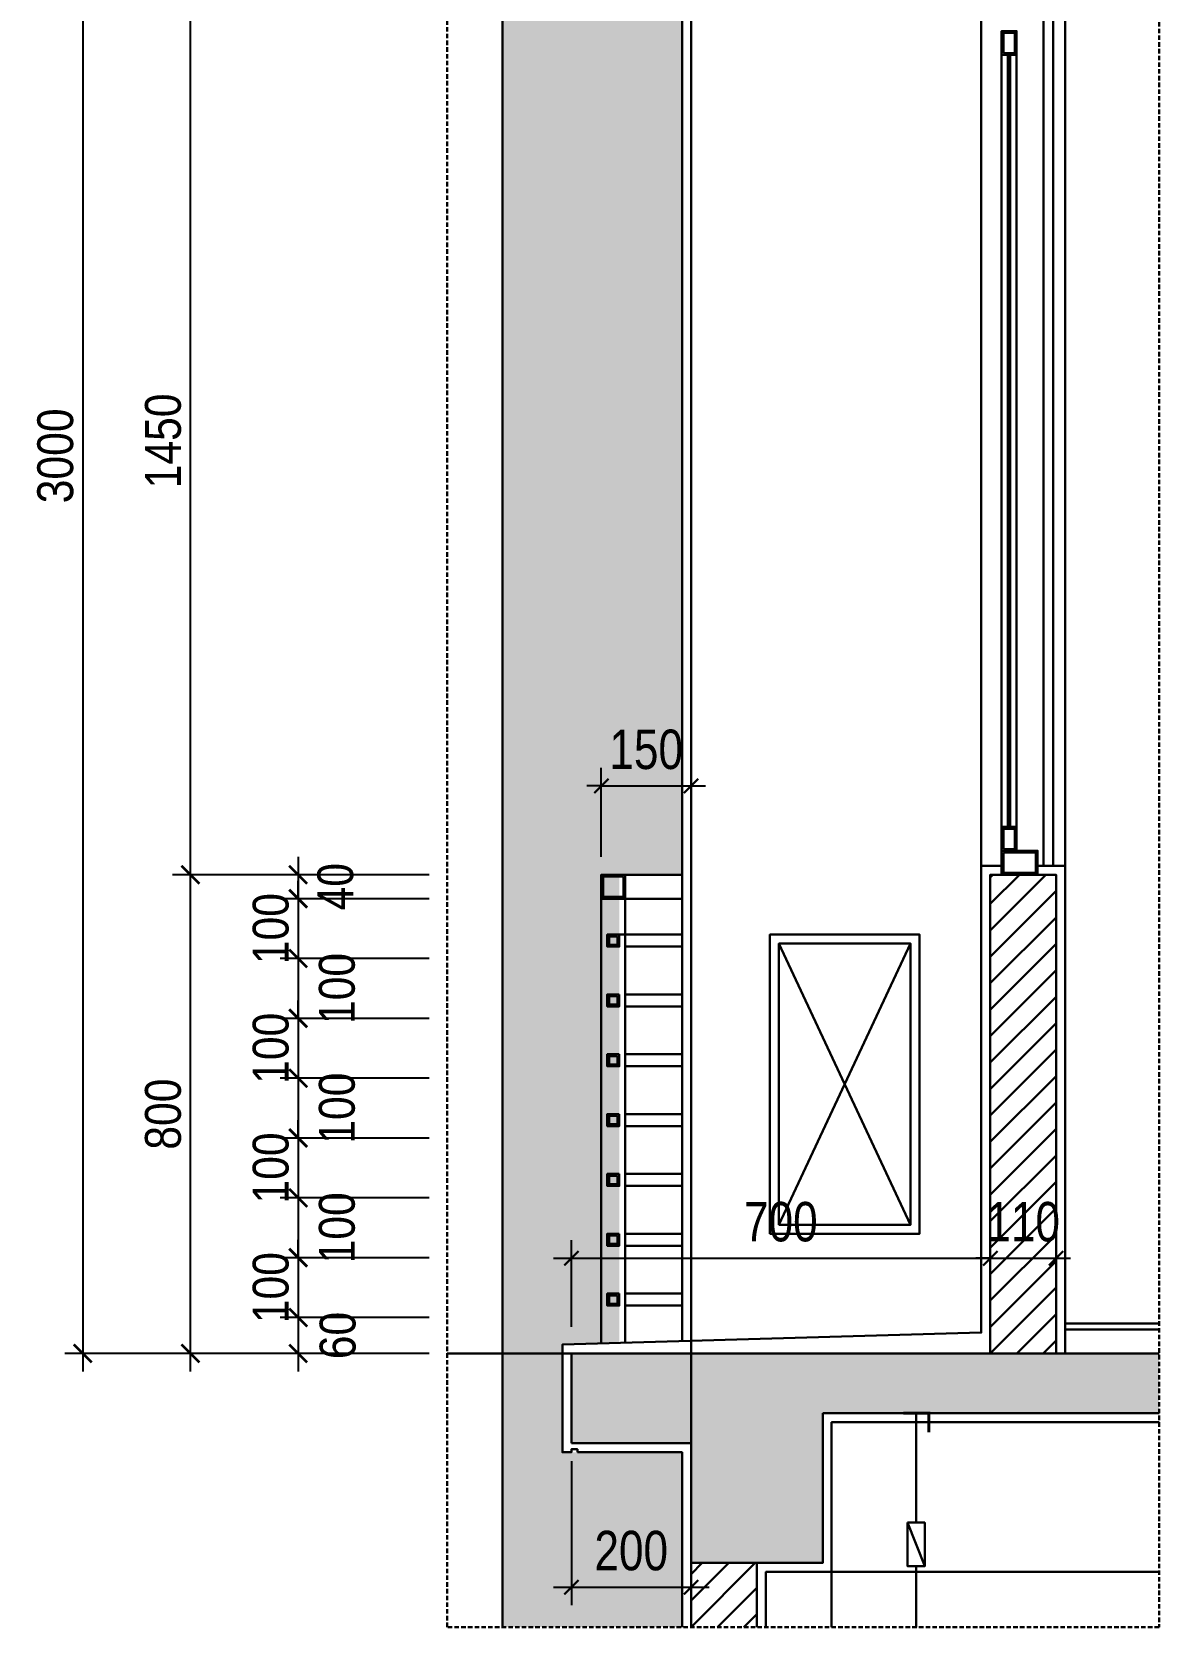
# Model space of a CAD drawing. Header units: millimetres. Extents: x -82962 to 19744, y -138000 to 4535.
# Drawn here: x -2186 to -302, y -117073 to -114408 of the extents above; entities that cross this region are included whole.
import ezdxf

# ---------------------------------------------------------------- set-up
doc = ezdxf.new("R2010")
doc.units = ezdxf.units.MM
doc.header["$LTSCALE"] = 1000
doc.header["$MEASUREMENT"] = 0
doc.header["$PDMODE"] = 3
doc.linetypes.add('HIDDEN', pattern=[0.375, 0.25, -0.125])
doc.layers.get('0').update_dxf_attribs({"lineweight": 30})
doc.layers.get('DEFPOINTS').update_dxf_attribs({"color": 4, "lineweight": 30})
doc.layers.add('THAY', color=4, linetype='Continuous', lineweight=30)
doc.styles.add('ARIAL', font='arial.ttf', dxfattribs={"width": 0.85})
doc.styles.add('dim', font='arial.ttf', dxfattribs={"width": 0.8})
doc.dimstyles.new('1-100-100', dxfattribs={"dimscale": 0, "dimtxt": 2.2, "dimasz": 0.8, "dimexe": 1, "dimexo": 1, "dimgap": 0.9, "dimtad": 1, "dimdec": 0, "dimzin": 0, "dimdsep": 46, "dimtxsty": 'dim', "dimblk1": 'ARCHTICK', "dimblk2": 'ARCHTICK', "dimsah": 1, "dimcen": 1, "dimdle": 1, "dimclrd": 256, "dimclre": 256, "dimclrt": 1, "dimadec": 0, "dimazin": 0, "dimtfac": 0.0001, "dimtdec": 0, "dimtix": 1, "dimtmove": 2, "dimatfit": 3, "dimldrblk": 'DOT', "dimfxl": 100, "dimtolj": 1, "dimtzin": 0, "dimarcsym": 0})
doc.dimstyles.new('DIM 1-100', dxfattribs={"dimscale": 0, "dimtxt": 2, "dimasz": 1, "dimexe": 1, "dimexo": 1, "dimgap": 0.5, "dimtad": 1, "dimdec": 4, "dimrnd": 1, "dimdsep": 46, "dimtxsty": 'ARIAL', "dimblk1": 'ARCHTICK', "dimblk2": 'ARCHTICK', "dimsah": 1, "dimcen": 2, "dimdle": 1, "dimclrd": 9, "dimclre": 9, "dimclrt": 1, "dimadec": 0, "dimazin": 0, "dimtfac": 1, "dimtdec": 4, "dimtix": 1, "dimtmove": 2, "dimatfit": 3, "dimldrblk": 'DOT', "dimfxl": 1, "dimtvp": 1, "dimtolj": 1, "dimarcsym": 0})

# ---------------------------------------------------------------- blocks, each defined once
blk = doc.blocks.new('_ARCHTICK')
at = {"color": 0, "linetype": 'ByBlock', "const_width": 0.15}
blk.add_lwpolyline([(-0.5, -0.5), (0.5, 0.5)], dxfattribs=at)
blk = doc.blocks.new('*D910')
at = {"layer": 'DEFPOINTS', "color": 0, "ltscale": 0.2, "transparency": 16777216}
for p in [(-1920.6, -115816), (-1491.6, -115816), (-1491.6, -116616)]:
    blk.add_point(p, dxfattribs=at)
at = {"layer": 'THAY', "color": 9, "lineweight": -2, "ltscale": 0.2, "transparency": 16777216}
for p, q in [((-1920.6, -116646), (-1920.6, -115786)), ((-1521.6, -115816), (-1950.6, -115816)), ((-1521.6, -116616), (-1950.6, -116616))]:
    blk.add_line(p, q, dxfattribs=at)
at = {"layer": 'THAY', "color": 9, "lineweight": -2, "ltscale": 0.2, "transparency": 16777216, "xscale": 29.99999999999994, "yscale": 29.99999999999994, "zscale": 29.99999999999994}
for p, rotation in [((-1920.6, -115816), 90), ((-1920.6, -116616), 270)]:
    blk.add_blockref('_ARCHTICK', p, dxfattribs=dict(at, rotation=rotation))
at = {"layer": 'THAY', "color": 1, "ltscale": 0.2, "transparency": 16777216, "insert": (-1966.2, -116216), "char_height": 60, "attachment_point": 5, "rotation": 90, "style": 'ARIAL'}
blk.add_mtext('\\A1;800', dxfattribs=at)
blk = doc.blocks.new('_DOT')
at = {"color": 0, "linetype": 'ByBlock', "ltscale": 10}
blk.add_line((-0.5, 0), (-1, 0), dxfattribs=at)
at = {"color": 0, "linetype": 'ByBlock', "ltscale": 10, "const_width": 0.5}
blk.add_lwpolyline([(-0.25, 0, 1), (0.25, 0, 1)], format="xyb", close=True, dxfattribs=at)
blk = doc.blocks.new('*D911')
at = {"layer": 'DEFPOINTS', "color": 0, "ltscale": 0.2, "transparency": 16777216}
for p in [(-1920.6, -114366), (-1491.6, -114366), (-1491.6, -115816)]:
    blk.add_point(p, dxfattribs=at)
at = {"layer": 'THAY', "color": 9, "lineweight": -2, "ltscale": 0.2, "transparency": 16777216}
for p, q in [((-1920.6, -115846), (-1920.6, -114336)), ((-1521.6, -114366), (-1950.6, -114366)), ((-1521.6, -115816), (-1950.6, -115816))]:
    blk.add_line(p, q, dxfattribs=at)
at = {"layer": 'THAY', "color": 9, "lineweight": -2, "ltscale": 0.2, "transparency": 16777216, "xscale": 29.99999999999994, "yscale": 29.99999999999994, "zscale": 29.99999999999994}
for p, rotation in [((-1920.6, -114366), 90), ((-1920.6, -115816), 270)]:
    blk.add_blockref('_ARCHTICK', p, dxfattribs=dict(at, rotation=rotation))
at = {"layer": 'THAY', "color": 1, "ltscale": 0.2, "transparency": 16777216, "insert": (-1966.2, -115091), "char_height": 60, "attachment_point": 5, "rotation": 90, "style": 'ARIAL'}
blk.add_mtext('\\A1;1450', dxfattribs=at)
blk = doc.blocks.new('*D917')
at = {"layer": 'DEFPOINTS', "color": 0, "ltscale": 0.2, "transparency": 16777216}
for p in [(-1491.6, -113616), (-2100.6, -116616), (-1491.6, -116616)]:
    blk.add_point(p, dxfattribs=at)
at = {"layer": 'THAY', "color": 9, "lineweight": -2, "ltscale": 0.2, "transparency": 16777216}
for p, q in [((-2100.6, -113586), (-2100.6, -116646)), ((-1521.6, -113616), (-2130.6, -113616)), ((-1521.6, -116616), (-2130.6, -116616))]:
    blk.add_line(p, q, dxfattribs=at)
at = {"layer": 'THAY', "color": 9, "lineweight": -2, "ltscale": 0.2, "transparency": 16777216, "xscale": 29.99999999999994, "yscale": 29.99999999999994, "zscale": 29.99999999999994}
for p, rotation in [((-2100.6, -113616), 90), ((-2100.6, -116616), 270)]:
    blk.add_blockref('_ARCHTICK', p, dxfattribs=dict(at, rotation=rotation))
at = {"layer": 'THAY', "color": 1, "ltscale": 0.2, "transparency": 16777216, "insert": (-2146.2, -115116), "char_height": 60, "attachment_point": 5, "rotation": 90, "style": 'ARIAL'}
blk.add_mtext('\\A1;3000', dxfattribs=at)
blk = doc.blocks.new('*D920')
at = {"layer": 'DEFPOINTS', "color": 0, "ltscale": 0.2, "transparency": 16777216}
for p in [(-1491.6, -115816), (-1740.6, -115856), (-1491.6, -115856)]:
    blk.add_point(p, dxfattribs=at)
at = {"layer": 'THAY', "color": 9, "lineweight": -2, "ltscale": 0.2, "transparency": 16777216}
for p, q in [((-1740.6, -115786), (-1740.6, -115886)), ((-1521.6, -115816), (-1770.6, -115816)), ((-1521.6, -115856), (-1770.6, -115856))]:
    blk.add_line(p, q, dxfattribs=at)
at = {"layer": 'THAY', "color": 9, "lineweight": -2, "ltscale": 0.2, "transparency": 16777216, "xscale": 29.99999999999994, "yscale": 29.99999999999994, "zscale": 29.99999999999994}
for p, rotation in [((-1740.6, -115816), 90), ((-1740.6, -115856), 270)]:
    blk.add_blockref('_ARCHTICK', p, dxfattribs=dict(at, rotation=rotation))
at = {"layer": 'THAY', "color": 1, "ltscale": 0.2, "transparency": 16777216, "insert": (-1678.2, -115836), "char_height": 60, "attachment_point": 5, "rotation": 90, "style": 'ARIAL'}
blk.add_mtext('\\A1;40', dxfattribs=at)
blk = doc.blocks.new('*D921')
at = {"layer": 'DEFPOINTS', "color": 0, "ltscale": 0.2, "transparency": 16777216}
for p in [(-1491.6, -115856), (-1740.6, -115956), (-1491.6, -115956)]:
    blk.add_point(p, dxfattribs=at)
at = {"layer": 'THAY', "color": 9, "lineweight": -2, "ltscale": 0.2, "transparency": 16777216}
for p, q in [((-1740.6, -115856), (-1740.6, -115826)), ((-1521.6, -115856), (-1770.6, -115856)), ((-1740.6, -115856), (-1740.6, -115956)), ((-1521.6, -115956), (-1770.6, -115956)), ((-1740.6, -115956), (-1740.6, -115986))]:
    blk.add_line(p, q, dxfattribs=at)
at = {"layer": 'THAY', "color": 9, "lineweight": -2, "ltscale": 0.2, "transparency": 16777216, "xscale": 29.99999999999994, "yscale": 29.99999999999994, "zscale": 29.99999999999994}
for p, rotation in [((-1740.6, -115856), 270), ((-1740.6, -115956), 90)]:
    blk.add_blockref('_ARCHTICK', p, dxfattribs=dict(at, rotation=rotation))
at = {"layer": 'THAY', "color": 1, "ltscale": 0.2, "transparency": 16777216, "insert": (-1786.2, -115906), "char_height": 60, "attachment_point": 5, "rotation": 90, "style": 'ARIAL'}
blk.add_mtext('\\A1;100', dxfattribs=at)
blk = doc.blocks.new('*D922')
at = {"layer": 'DEFPOINTS', "color": 0, "ltscale": 0.2, "transparency": 16777216}
for p in [(-1491.6, -116056), (-1740.6, -116156), (-1491.6, -116156)]:
    blk.add_point(p, dxfattribs=at)
at = {"layer": 'THAY', "color": 9, "lineweight": -2, "ltscale": 0.2, "transparency": 16777216}
for p, q in [((-1740.6, -116056), (-1740.6, -116026)), ((-1521.6, -116056), (-1770.6, -116056)), ((-1740.6, -116056), (-1740.6, -116156)), ((-1521.6, -116156), (-1770.6, -116156)), ((-1740.6, -116156), (-1740.6, -116186))]:
    blk.add_line(p, q, dxfattribs=at)
at = {"layer": 'THAY', "color": 9, "lineweight": -2, "ltscale": 0.2, "transparency": 16777216, "xscale": 29.99999999999994, "yscale": 29.99999999999994, "zscale": 29.99999999999994}
for p, rotation in [((-1740.6, -116056), 270), ((-1740.6, -116156), 90)]:
    blk.add_blockref('_ARCHTICK', p, dxfattribs=dict(at, rotation=rotation))
at = {"layer": 'THAY', "color": 1, "ltscale": 0.2, "transparency": 16777216, "insert": (-1786.2, -116106), "char_height": 60, "attachment_point": 5, "rotation": 90, "style": 'ARIAL'}
blk.add_mtext('\\A1;100', dxfattribs=at)
blk = doc.blocks.new('*D923')
at = {"layer": 'DEFPOINTS', "color": 0, "ltscale": 0.2, "transparency": 16777216}
for p in [(-1491.6, -116256), (-1740.6, -116356), (-1491.6, -116356)]:
    blk.add_point(p, dxfattribs=at)
at = {"layer": 'THAY', "color": 9, "lineweight": -2, "ltscale": 0.2, "transparency": 16777216}
for p, q in [((-1740.6, -116256), (-1740.6, -116226)), ((-1521.6, -116256), (-1770.6, -116256)), ((-1740.6, -116256), (-1740.6, -116356)), ((-1521.6, -116356), (-1770.6, -116356)), ((-1740.6, -116356), (-1740.6, -116386))]:
    blk.add_line(p, q, dxfattribs=at)
at = {"layer": 'THAY', "color": 9, "lineweight": -2, "ltscale": 0.2, "transparency": 16777216, "xscale": 29.99999999999994, "yscale": 29.99999999999994, "zscale": 29.99999999999994}
for p, rotation in [((-1740.6, -116256), 270), ((-1740.6, -116356), 90)]:
    blk.add_blockref('_ARCHTICK', p, dxfattribs=dict(at, rotation=rotation))
at = {"layer": 'THAY', "color": 1, "ltscale": 0.2, "transparency": 16777216, "insert": (-1786.2, -116306), "char_height": 60, "attachment_point": 5, "rotation": 90, "style": 'ARIAL'}
blk.add_mtext('\\A1;100', dxfattribs=at)
blk = doc.blocks.new('*D924')
at = {"layer": 'DEFPOINTS', "color": 0, "ltscale": 0.2, "transparency": 16777216}
for p in [(-1491.6, -116356), (-1740.6, -116456), (-1491.6, -116456)]:
    blk.add_point(p, dxfattribs=at)
at = {"layer": 'THAY', "color": 9, "lineweight": -2, "ltscale": 0.2, "transparency": 16777216}
for p, q in [((-1740.6, -116326), (-1740.6, -116486)), ((-1521.6, -116356), (-1770.6, -116356)), ((-1521.6, -116456), (-1770.6, -116456))]:
    blk.add_line(p, q, dxfattribs=at)
at = {"layer": 'THAY', "color": 9, "lineweight": -2, "ltscale": 0.2, "transparency": 16777216, "xscale": 29.99999999999994, "yscale": 29.99999999999994, "zscale": 29.99999999999994}
for p, rotation in [((-1740.6, -116356), 90), ((-1740.6, -116456), 270)]:
    blk.add_blockref('_ARCHTICK', p, dxfattribs=dict(at, rotation=rotation))
at = {"layer": 'THAY', "color": 1, "ltscale": 0.2, "transparency": 16777216, "insert": (-1675.6, -116406), "char_height": 60, "attachment_point": 5, "rotation": 90, "style": 'ARIAL'}
blk.add_mtext('\\A1;100', dxfattribs=at)
blk = doc.blocks.new('*D925')
at = {"layer": 'DEFPOINTS', "color": 0, "ltscale": 0.2, "transparency": 16777216}
for p in [(-1491.6, -116456), (-1740.6, -116556), (-1491.6, -116556)]:
    blk.add_point(p, dxfattribs=at)
at = {"layer": 'THAY', "color": 9, "lineweight": -2, "ltscale": 0.2, "transparency": 16777216}
for p, q in [((-1740.6, -116456), (-1740.6, -116426)), ((-1521.6, -116456), (-1770.6, -116456)), ((-1740.6, -116456), (-1740.6, -116556)), ((-1521.6, -116556), (-1770.6, -116556)), ((-1740.6, -116556), (-1740.6, -116586))]:
    blk.add_line(p, q, dxfattribs=at)
at = {"layer": 'THAY', "color": 9, "lineweight": -2, "ltscale": 0.2, "transparency": 16777216, "xscale": 29.99999999999994, "yscale": 29.99999999999994, "zscale": 29.99999999999994}
for p, rotation in [((-1740.6, -116456), 270), ((-1740.6, -116556), 90)]:
    blk.add_blockref('_ARCHTICK', p, dxfattribs=dict(at, rotation=rotation))
at = {"layer": 'THAY', "color": 1, "ltscale": 0.2, "transparency": 16777216, "insert": (-1786.2, -116506), "char_height": 60, "attachment_point": 5, "rotation": 90, "style": 'ARIAL'}
blk.add_mtext('\\A1;100', dxfattribs=at)
blk = doc.blocks.new('*D926')
at = {"layer": 'DEFPOINTS', "color": 0, "ltscale": 0.2, "transparency": 16777216}
for p in [(-1491.6, -116556), (-1740.6, -116616), (-1491.6, -116616)]:
    blk.add_point(p, dxfattribs=at)
at = {"layer": 'THAY', "color": 9, "lineweight": -2, "ltscale": 0.2, "transparency": 16777216}
for p, q in [((-1740.6, -116526), (-1740.6, -116646)), ((-1521.6, -116556), (-1770.6, -116556)), ((-1521.6, -116616), (-1770.6, -116616))]:
    blk.add_line(p, q, dxfattribs=at)
at = {"layer": 'THAY', "color": 9, "lineweight": -2, "ltscale": 0.2, "transparency": 16777216, "xscale": 29.99999999999994, "yscale": 29.99999999999994, "zscale": 29.99999999999994}
for p, rotation in [((-1740.6, -116556), 90), ((-1740.6, -116616), 270)]:
    blk.add_blockref('_ARCHTICK', p, dxfattribs=dict(at, rotation=rotation))
at = {"layer": 'THAY', "color": 1, "ltscale": 0.2, "transparency": 16777216, "insert": (-1674.3, -116586), "char_height": 60, "attachment_point": 5, "rotation": 90, "style": 'ARIAL'}
blk.add_mtext('\\A1;60', dxfattribs=at)
blk = doc.blocks.new('*D918')
at = {"layer": 'DEFPOINTS', "color": 0, "ltscale": 0.2, "transparency": 16777216}
for p in [(-1491.6, -116156), (-1740.6, -116256), (-1491.6, -116256)]:
    blk.add_point(p, dxfattribs=at)
at = {"layer": 'THAY', "color": 9, "lineweight": -2, "ltscale": 0.2, "transparency": 16777216}
for p, q in [((-1740.6, -116126), (-1740.6, -116286)), ((-1521.6, -116156), (-1770.6, -116156)), ((-1521.6, -116256), (-1770.6, -116256))]:
    blk.add_line(p, q, dxfattribs=at)
at = {"layer": 'THAY', "color": 9, "lineweight": -2, "ltscale": 0.2, "transparency": 16777216, "xscale": 29.99999999999994, "yscale": 29.99999999999994, "zscale": 29.99999999999994}
for p, rotation in [((-1740.6, -116156), 90), ((-1740.6, -116256), 270)]:
    blk.add_blockref('_ARCHTICK', p, dxfattribs=dict(at, rotation=rotation))
at = {"layer": 'THAY', "color": 1, "ltscale": 0.2, "transparency": 16777216, "insert": (-1675.6, -116206), "char_height": 60, "attachment_point": 5, "rotation": 90, "style": 'ARIAL'}
blk.add_mtext('\\A1;100', dxfattribs=at)
blk = doc.blocks.new('*D919')
at = {"layer": 'DEFPOINTS', "color": 0, "ltscale": 0.2, "transparency": 16777216}
for p in [(-1491.6, -115956), (-1740.6, -116056), (-1491.6, -116056)]:
    blk.add_point(p, dxfattribs=at)
at = {"layer": 'THAY', "color": 9, "lineweight": -2, "ltscale": 0.2, "transparency": 16777216}
for p, q in [((-1740.6, -115926), (-1740.6, -116086)), ((-1521.6, -115956), (-1770.6, -115956)), ((-1521.6, -116056), (-1770.6, -116056))]:
    blk.add_line(p, q, dxfattribs=at)
at = {"layer": 'THAY', "color": 9, "lineweight": -2, "ltscale": 0.2, "transparency": 16777216, "xscale": 29.99999999999994, "yscale": 29.99999999999994, "zscale": 29.99999999999994}
for p, rotation in [((-1740.6, -115956), 90), ((-1740.6, -116056), 270)]:
    blk.add_blockref('_ARCHTICK', p, dxfattribs=dict(at, rotation=rotation))
at = {"layer": 'THAY', "color": 1, "ltscale": 0.2, "transparency": 16777216, "insert": (-1675.6, -116006), "char_height": 60, "attachment_point": 5, "rotation": 90, "style": 'ARIAL'}
blk.add_mtext('\\A1;100', dxfattribs=at)
blk = doc.blocks.new('*D927')
at = {"layer": 'DEFPOINTS', "color": 0, "ltscale": 0.2, "transparency": 16777216}
for p in [(-584, -116456.9), (-1284, -116601.7), (-584, -116601.7)]:
    blk.add_point(p, dxfattribs=at)
at = {"layer": 'THAY', "lineweight": -2, "ltscale": 0.2, "transparency": 16777216}
for p, q in [((-1284, -116571.7), (-1284, -116426.9)), ((-584, -116571.7), (-584, -116426.9)), ((-1314, -116456.9), (-554, -116456.9))]:
    blk.add_line(p, q, dxfattribs=at)
at = {"layer": 'THAY', "lineweight": -2, "ltscale": 0.2, "transparency": 16777216, "xscale": 24.00000000000006, "yscale": 24.00000000000006, "zscale": 24.00000000000006, "rotation": 180}
blk.add_blockref('_ARCHTICK', (-1284, -116456.9), dxfattribs=at)
at = {"layer": 'THAY', "lineweight": -2, "ltscale": 0.2, "transparency": 16777216, "xscale": 24.00000000000006, "yscale": 24.00000000000006, "zscale": 24.00000000000006}
blk.add_blockref('_ARCHTICK', (-584, -116456.9), dxfattribs=at)
at = {"layer": 'THAY', "color": 1, "ltscale": 0.2, "transparency": 16777216, "insert": (-934, -116396.2), "char_height": 66, "attachment_point": 5, "style": 'dim'}
blk.add_mtext('\\A1;700', dxfattribs=at)
blk = doc.blocks.new('*D928')
at = {"layer": 'DEFPOINTS', "color": 0, "ltscale": 0.2, "transparency": 16777216}
for p in [(-1284, -116766), (-1084, -116766), (-1084, -117006.5)]:
    blk.add_point(p, dxfattribs=at)
at = {"layer": 'THAY', "lineweight": -2, "ltscale": 0.2, "transparency": 16777216}
for p, q in [((-1284, -116796), (-1284, -117036.5)), ((-1084, -116796), (-1084, -117036.5)), ((-1314, -117006.5), (-1054, -117006.5))]:
    blk.add_line(p, q, dxfattribs=at)
at = {"layer": 'THAY', "lineweight": -2, "ltscale": 0.2, "transparency": 16777216, "xscale": 24.00000000000006, "yscale": 24.00000000000006, "zscale": 24.00000000000006, "rotation": 180}
blk.add_blockref('_ARCHTICK', (-1284, -117006.5), dxfattribs=at)
at = {"layer": 'THAY', "lineweight": -2, "ltscale": 0.2, "transparency": 16777216, "xscale": 24.00000000000006, "yscale": 24.00000000000006, "zscale": 24.00000000000006}
blk.add_blockref('_ARCHTICK', (-1084, -117006.5), dxfattribs=at)
at = {"layer": 'THAY', "color": 1, "ltscale": 0.2, "transparency": 16777216, "insert": (-1184, -116945.8), "char_height": 66, "attachment_point": 5, "style": 'dim'}
blk.add_mtext('\\A1;200', dxfattribs=at)
blk = doc.blocks.new('*D929')
at = {"layer": 'DEFPOINTS', "color": 0, "ltscale": 0.2, "transparency": 16777216}
for p in [(-474, -116456.9), (-584, -116601.7), (-474, -116601.7)]:
    blk.add_point(p, dxfattribs=at)
at = {"layer": 'THAY', "lineweight": -2, "ltscale": 0.2, "transparency": 16777216}
for p, q in [((-584, -116571.7), (-584, -116426.9)), ((-474, -116571.7), (-474, -116426.9)), ((-584, -116456.9), (-608, -116456.9)), ((-584, -116456.9), (-474, -116456.9)), ((-474, -116456.9), (-450, -116456.9))]:
    blk.add_line(p, q, dxfattribs=at)
at = {"layer": 'THAY', "lineweight": -2, "ltscale": 0.2, "transparency": 16777216, "xscale": 24.00000000000006, "yscale": 24.00000000000006, "zscale": 24.00000000000006}
blk.add_blockref('_ARCHTICK', (-584, -116456.9), dxfattribs=at)
at = {"layer": 'THAY', "lineweight": -2, "ltscale": 0.2, "transparency": 16777216, "xscale": 24.00000000000006, "yscale": 24.00000000000006, "zscale": 24.00000000000006, "rotation": 180}
blk.add_blockref('_ARCHTICK', (-474, -116456.9), dxfattribs=at)
at = {"layer": 'THAY', "color": 1, "ltscale": 0.2, "transparency": 16777216, "insert": (-529, -116396.2), "char_height": 66, "attachment_point": 5, "style": 'dim'}
blk.add_mtext('\\A1;110', dxfattribs=at)
blk = doc.blocks.new('*D930')
at = {"layer": 'DEFPOINTS', "color": 0, "ltscale": 0.2, "transparency": 16777216}
for p in [(-1084, -115667.5), (-1234, -115816), (-1084, -115816)]:
    blk.add_point(p, dxfattribs=at)
at = {"layer": 'THAY', "lineweight": -2, "ltscale": 0.2, "transparency": 16777216}
for p, q in [((-1234, -115786), (-1234, -115637.5)), ((-1084, -115786), (-1084, -115637.5)), ((-1234, -115667.5), (-1258, -115667.5)), ((-1234, -115667.5), (-1084, -115667.5)), ((-1084, -115667.5), (-1060, -115667.5))]:
    blk.add_line(p, q, dxfattribs=at)
at = {"layer": 'THAY', "lineweight": -2, "ltscale": 0.2, "transparency": 16777216, "xscale": 24.00000000000006, "yscale": 24.00000000000006, "zscale": 24.00000000000006}
blk.add_blockref('_ARCHTICK', (-1234, -115667.5), dxfattribs=at)
at = {"layer": 'THAY', "lineweight": -2, "ltscale": 0.2, "transparency": 16777216, "xscale": 24.00000000000006, "yscale": 24.00000000000006, "zscale": 24.00000000000006, "rotation": 180}
blk.add_blockref('_ARCHTICK', (-1084, -115667.5), dxfattribs=at)
at = {"layer": 'THAY', "color": 1, "ltscale": 0.2, "transparency": 16777216, "insert": (-1159, -115606.8), "char_height": 66, "attachment_point": 5, "style": 'dim'}
blk.add_mtext('\\A1;150', dxfattribs=at)

msp = doc.modelspace()

# ---------------------------------------------------------------- hatches: boundary and pattern name
at = {"layer": 'THAY', "ltscale": 0.2}
h = msp.add_hatch(dxfattribs=at)
h.set_pattern_fill('AR-SAND', color=256, scale=20, style=0)
h.set_pattern_definition([(37.5, (-1399.042, -117073.246), (-1.25987, 38.53648), [0, -30.4, 0, -34, 0, -32.5]), (7.5, (-1399.04, -117073.246), (35.3955, 56.4429), [0, -16.4, 0, -27.4, 0, -10.5]), (327.5, (-1423.642, -117073.246), (62.28284, 0.11318), [0, -10, 0, -36, 0, -47]), (317.5, (-1423.64, -117073.246), (60.1225, 17.5535), [0, -5, 0, -23.6, 0, -27])])
h.paths.add_polyline_path([(-1099.04243, -113301.00527), (-1399.04243, -113301.00527), (-1399.04243, -117073.24638), (-1099.04243, -117073.24638), (-1099.04243, -116781.00527), (-1299.04243, -116781.00527), (-1299.04243, -116601.00527), (-1204.04243, -116598.29099), (-1204.04243, -115856.00527), (-1204.04243, -115816.00527), (-1164.04243, -115816.00527), (-1099.04243, -115816.00527)])
h = msp.add_hatch(dxfattribs=at)
h.set_pattern_fill('ANSI31', color=256, scale=250, style=0)
h.set_pattern_definition([(45, (-584.042, -116616.005), (-22.0971, 22.0971), [])])
h.paths.add_polyline_path([(-474.04243, -115816.00527), (-584.04243, -115816.00527), (-584.04243, -116616.00527), (-474.04243, -116616.00527)])
h = msp.add_hatch(color=256, dxfattribs=at)
h.paths.add_polyline_path([(-864.04243, -116716.00527), (-301.84562, -116716.00527), (-301.84562, -116616.00527), (-1084.04243, -116616.00527), (-1084.04243, -116766.00527), (-1084.04243, -116966.00527), (-974.04243, -116966.00527), (-864.04243, -116966.00527)])
h.paths.add_polyline_path([(-1084.04243, -116616.00527), (-1284.04243, -116616.00527), (-1284.04243, -116766.00527), (-1084.04243, -116766.00527)])
h = msp.add_hatch(dxfattribs=at)
h.set_pattern_fill('ANSI31', color=256, scale=250, style=0)
h.set_pattern_definition([(45, (-1084.042, -117073.246), (-22.097, 22.097), [])])
h.paths.add_polyline_path([(-974.04243, -116966.00527), (-1084.04243, -116966.00527), (-1084.04243, -117073.24638), (-974.04243, -117073.24638)])

# ---------------------------------------------------------------- linework, layer by layer
at = {"layer": 'THAY', "ltscale": 0.02}
msp.add_line((-1084.04243, -117073.24638), (-1084.04243, -112816.00527), dxfattribs=at)
at = {"layer": 'THAY', "ltscale": 0.2}
for p, q in [((-1194.04243, -115816.00527), (-1099.04243, -115816.00527)), ((-1234.04243, -115856.00527), (-1234.04243, -116598.29099)), ((-1194.04243, -115856.00527), (-1099.04243, -115856.00527)), ((-1194.04243, -115856.00527), (-1194.04243, -116597.14813)), ((-1204.04243, -115916.00527), (-1099.04243, -115916.00527)), ((-937.17086, -115931.00527), (-717.17086, -116401.00527)), ((-937.17086, -116401.00527), (-717.17086, -115931.00527)), ((-1194.04243, -115936.00527), (-1099.04243, -115936.00527)), ((-1194.04243, -116016.00527), (-1099.04243, -116016.00527)), ((-1194.04243, -116036.00527), (-1099.04243, -116036.00527)), ((-1194.04243, -116116.00527), (-1099.04243, -116116.00527)), ((-1194.04243, -116136.00527), (-1099.04243, -116136.00527)), ((-1194.04243, -116216.00527), (-1099.04243, -116216.00527)), ((-1194.04243, -116236.00527), (-1099.04243, -116236.00527)), ((-1194.04243, -116316.00527), (-1099.04243, -116316.00527)), ((-1194.04243, -116336.00527), (-1099.04243, -116336.00527)), ((-1194.04243, -116416.00527), (-1099.04243, -116416.00527)), ((-1194.04243, -116436.00527), (-1099.04243, -116436.00527)), ((-1194.04243, -116516.00527), (-1099.04243, -116516.00527)), ((-1194.04243, -116536.00527), (-1099.04243, -116536.00527)), ((-722.16345, -116898.6709), (-693.45063, -116971.60506))]:
    msp.add_line(p, q, dxfattribs=at)
at = {"layer": 'THAY'}
for p, q in [((-301.84562, -116981.00527), (-849.04243, -116981.00527)), ((-849.04243, -116981.00527), (-849.04243, -117073.24638))]:
    msp.add_line(p, q, dxfattribs=at)
at = {"layer": 'THAY', "linetype": 'HIDDEN', "ltscale": 0.03}
msp.add_lwpolyline([(-1491.64406, -112816.00527), (-301.84562, -112816.00527), (-301.84562, -117073.24638), (-1491.64406, -117073.24638)], close=True, dxfattribs=at)
at = {"layer": 'THAY'}
for points in [[(-1399.04243, -113301.00527), (-1399.04243, -113301.00527), (-1399.04243, -117073.24638)], [(-1099.04243, -113981.00527), (-1099.04243, -116595.29099)]]:
    msp.add_lwpolyline(points, dxfattribs=at)
at = {"layer": 'THAY', "ltscale": 0.5}
for points in [[(-562.04243, -115801.00527), (-599.04243, -115801.00527), (-599.04243, -114381.00527), (-459.04243, -114381.00527), (-459.04243, -115801.00527), (-508.04243, -115801.00527)], [(-562.04243, -115801.00527), (-599.04243, -115801.00527), (-599.04243, -116581.00527), (-1299.04243, -116601.00527), (-1299.04243, -116781.00527), (-1284.04243, -116781.00527)], [(-459.04243, -116616.00527), (-459.04243, -115801.00527), (-508.04243, -115801.00527)], [(-459.04243, -116566.00527), (-301.84562, -116566.00527)], [(-459.04243, -116576.00527), (-301.84562, -116576.00527)], [(-301.84562, -116616.00527), (-1084.04243, -116616.00527), (-1084.04243, -116966.00527), (-864.04243, -116966.00527), (-864.04243, -116716.00527)], [(-959.04243, -117073.24638), (-959.04243, -116981.00527), (-849.04243, -116981.00527), (-849.04243, -116731.00527), (-301.84562, -116731.00527)], [(-864.04243, -116716.00527), (-301.84562, -116716.00527)], [(-1274.04243, -116781.00527), (-1099.04243, -116781.00527), (-1099.04243, -117073.24638)]]:
    msp.add_lwpolyline(points, dxfattribs=at)
at = {"layer": 'THAY'}
for points in [[(-479.04243, -114366.00527), (-479.04243, -115801.00527), (-495.04243, -115801.00527), (-495.04243, -114366.00527)], [(-952.17086, -116416.00527), (-702.17086, -116416.00527), (-702.17086, -115916.00527), (-952.17086, -115916.00527)], [(-937.17086, -116401.00527), (-717.17086, -116401.00527), (-717.17086, -115931.00527), (-937.17086, -115931.00527)]]:
    msp.add_lwpolyline(points, close=True, dxfattribs=at)
at = {"layer": 'THAY', "ltscale": 0.2}
for points in [[(-565.04243, -114446.00527), (-540.04243, -114446.00527), (-540.04243, -114406.00527), (-565.04243, -114406.00527)], [(-562.04243, -114443.00527), (-543.04243, -114443.00527), (-543.04243, -114409.00527), (-562.04243, -114409.00527)], [(-540.04243, -114446.00527), (-540.04243, -115736.00527), (-565.04243, -115736.00527), (-565.04243, -114446.00527)], [(-565.04243, -115776.00527), (-540.04243, -115776.00527), (-540.04243, -115736.00527), (-565.04243, -115736.00527)], [(-562.04243, -115773.00527), (-543.04243, -115773.00527), (-543.04243, -115739.00527), (-562.04243, -115739.00527)], [(-565.04243, -115776.00527), (-565.04243, -115816.00527), (-505.04243, -115816.00527), (-505.04243, -115776.00527)], [(-562.04243, -115779.00527), (-562.04243, -115813.00527), (-508.04243, -115813.00527), (-508.04243, -115779.00527)], [(-1194.04243, -115816.00527), (-1234.04243, -115816.00527), (-1234.04243, -115856.00527), (-1194.04243, -115856.00527)], [(-1197.04243, -115819.00527), (-1231.04243, -115819.00527), (-1231.04243, -115853.00527), (-1197.04243, -115853.00527)], [(-474.04243, -116616.00527), (-584.04243, -116616.00527), (-584.04243, -115816.00527), (-474.04243, -115816.00527)], [(-1204.04243, -115916.00527), (-1224.04243, -115916.00527), (-1224.04243, -115936.00527), (-1204.04243, -115936.00527)], [(-1207.04243, -115919.00527), (-1221.04243, -115919.00527), (-1221.04243, -115933.00527), (-1207.04243, -115933.00527)], [(-1204.04243, -116016.00527), (-1224.04243, -116016.00527), (-1224.04243, -116036.00527), (-1204.04243, -116036.00527)], [(-1207.04243, -116019.00527), (-1221.04243, -116019.00527), (-1221.04243, -116033.00527), (-1207.04243, -116033.00527)], [(-1204.04243, -116116.00527), (-1224.04243, -116116.00527), (-1224.04243, -116136.00527), (-1204.04243, -116136.00527)], [(-1207.04243, -116119.00527), (-1221.04243, -116119.00527), (-1221.04243, -116133.00527), (-1207.04243, -116133.00527)], [(-1204.04243, -116216.00527), (-1224.04243, -116216.00527), (-1224.04243, -116236.00527), (-1204.04243, -116236.00527)], [(-1207.04243, -116219.00527), (-1221.04243, -116219.00527), (-1221.04243, -116233.00527), (-1207.04243, -116233.00527)], [(-1204.04243, -116316.00527), (-1224.04243, -116316.00527), (-1224.04243, -116336.00527), (-1204.04243, -116336.00527)], [(-1207.04243, -116319.00527), (-1221.04243, -116319.00527), (-1221.04243, -116333.00527), (-1207.04243, -116333.00527)], [(-1204.04243, -116416.00527), (-1224.04243, -116416.00527), (-1224.04243, -116436.00527), (-1204.04243, -116436.00527)], [(-1207.04243, -116419.00527), (-1221.04243, -116419.00527), (-1221.04243, -116433.00527), (-1207.04243, -116433.00527)], [(-1204.04243, -116516.00527), (-1224.04243, -116516.00527), (-1224.04243, -116536.00527), (-1204.04243, -116536.00527)], [(-1207.04243, -116519.00527), (-1221.04243, -116519.00527), (-1221.04243, -116533.00527), (-1207.04243, -116533.00527)], [(-722.16345, -116898.6709), (-693.45063, -116898.6709), (-693.45063, -116971.60506), (-722.16345, -116971.60506)]]:
    msp.add_lwpolyline(points, close=True, dxfattribs=at)
for points, const_width in [([(-552.54243, -114446.00527), (-552.54243, -115736.00527)], 8), ([(-729.1735, -116716.00527), (-686.44058, -116716.00527), (-686.44058, -116747.85399)], 5)]:
    msp.add_lwpolyline(points, dxfattribs=dict(at, const_width=const_width))
for points in [[(-584.04243, -115801.00527), (-565.04243, -115801.00527)], [(-707.80704, -116716.00527), (-707.80704, -116898.6709)], [(-1299.04243, -116766.00527), (-1299.04243, -116781.00527), (-1284.04243, -116781.00527), (-1284.04243, -116776.00527), (-1274.04243, -116776.00527), (-1274.04243, -116781.00527)], [(-707.80704, -116971.60506), (-707.80704, -117073.24638)]]:
    msp.add_lwpolyline(points, dxfattribs=at)
at = {"layer": 'THAY', "ltscale": 0.02}
msp.add_lwpolyline([(-1491.64406, -116616.00527), (-301.84562, -116616.00527)], dxfattribs=at)
at = {"layer": 'THAY', "ltscale": 0.5}
msp.add_lwpolyline([(-1284.04243, -116766.00527), (-1084.04243, -116766.00527), (-1084.04243, -116616.00527), (-1284.04243, -116616.00527)], close=True, dxfattribs=at)
at = {"layer": 'THAY', "linetype": 'Continuous'}
msp.add_lwpolyline([(-974.04243, -117073.24638), (-974.04243, -116966.00527), (-1084.04243, -116966.00527), (-1084.04243, -117073.24638)], dxfattribs=at)

# ---------------------------------------------------------------- dimensions: what is measured, and where the dimension line sits
at = {"layer": 'THAY', "ltscale": 0.2}
for base, p1, p2, picture, middle in [((-2100.55414, -116616.00527), (-1491.64406, -113616.00527), (-1491.64406, -116616.00527), '*D917', (-2146.20898, -115116.00527)), ((-1920.55414, -114366.00527), (-1491.64406, -115816.00527), (-1491.64406, -114366.00527), '*D911', (-1966.18852, -115091.00527)), ((-1920.55414, -115816.00527), (-1491.64406, -116616.00527), (-1491.64406, -115816.00527), '*D910', (-1966.18852, -116216.00527)), ((-1740.55414, -115956.00527), (-1491.64406, -115856.00527), (-1491.64406, -115956.00527), '*D921', (-1786.18852, -115906.00527)), ((-1740.55414, -116156.00527), (-1491.64406, -116056.00527), (-1491.64406, -116156.00527), '*D922', (-1786.18852, -116106.00527)), ((-1740.55414, -116356.00527), (-1491.64406, -116256.00527), (-1491.64406, -116356.00527), '*D923', (-1786.18852, -116306.00527)), ((-1740.55414, -116556.00527), (-1491.64406, -116456.00527), (-1491.64406, -116556.00527), '*D925', (-1786.18852, -116506.00527))]:
    dim = msp.add_linear_dim(base=base, p1=p1, p2=p2, angle=90, dimstyle='DIM 1-100', override={"dimscale": 30}, dxfattribs=at)
    dim.commit()
    dim.dimension.update_dxf_attribs({"geometry": picture, "text_midpoint": middle})
for base, p1, p2, picture, middle in [((-1084.04243, -115667.52275), (-1234.04243, -115816.00527), (-1084.04243, -115816.00527), '*D930', (-1159.04243, -115606.82494)), ((-584.04243, -116456.9277), (-1284.04243, -116601.65246), (-584.04243, -116601.65246), '*D927', (-934.04243, -116396.22988)), ((-474.04243, -116456.9277), (-584.04243, -116601.65246), (-474.04243, -116601.65246), '*D929', (-529.04243, -116396.22988)), ((-1084.04243, -117006.54545), (-1284.04243, -116766.00527), (-1084.04243, -116766.00527), '*D928', (-1184.04243, -116945.84763))]:
    dim = msp.add_linear_dim(base=base, p1=p1, p2=p2, dimstyle='1-100-100', override={"dimscale": 30}, dxfattribs=at)
    dim.commit()
    dim.dimension.update_dxf_attribs({"geometry": picture, "text_midpoint": middle})
for base, p1, p2, picture, middle in [((-1740.55414, -115856.00527), (-1491.64406, -115816.00527), (-1491.64406, -115856.00527), '*D920', (-1678.18546, -115836.00527)), ((-1740.55414, -116056.00527), (-1491.64406, -115956.00527), (-1491.64406, -116056.00527), '*D919', (-1675.64968, -116006.00527)), ((-1740.55414, -116256.00527), (-1491.64406, -116156.00527), (-1491.64406, -116256.00527), '*D918', (-1675.64968, -116206.00527)), ((-1740.55414, -116456.00527), (-1491.64406, -116356.00527), (-1491.64406, -116456.00527), '*D924', (-1675.64968, -116406.00527)), ((-1740.55414, -116616.00527), (-1491.64406, -116556.00527), (-1491.64406, -116616.00527), '*D926', (-1674.30143, -116586.00527))]:
    dim = msp.add_linear_dim(base=base, p1=p1, p2=p2, angle=90, dimstyle='DIM 1-100', override={"dimscale": 30}, dxfattribs=at)
    dim.commit()
    dim.dimension.update_dxf_attribs({"geometry": picture, "text_midpoint": middle, "dimtype": 160})

doc.saveas('drawing.dxf')
